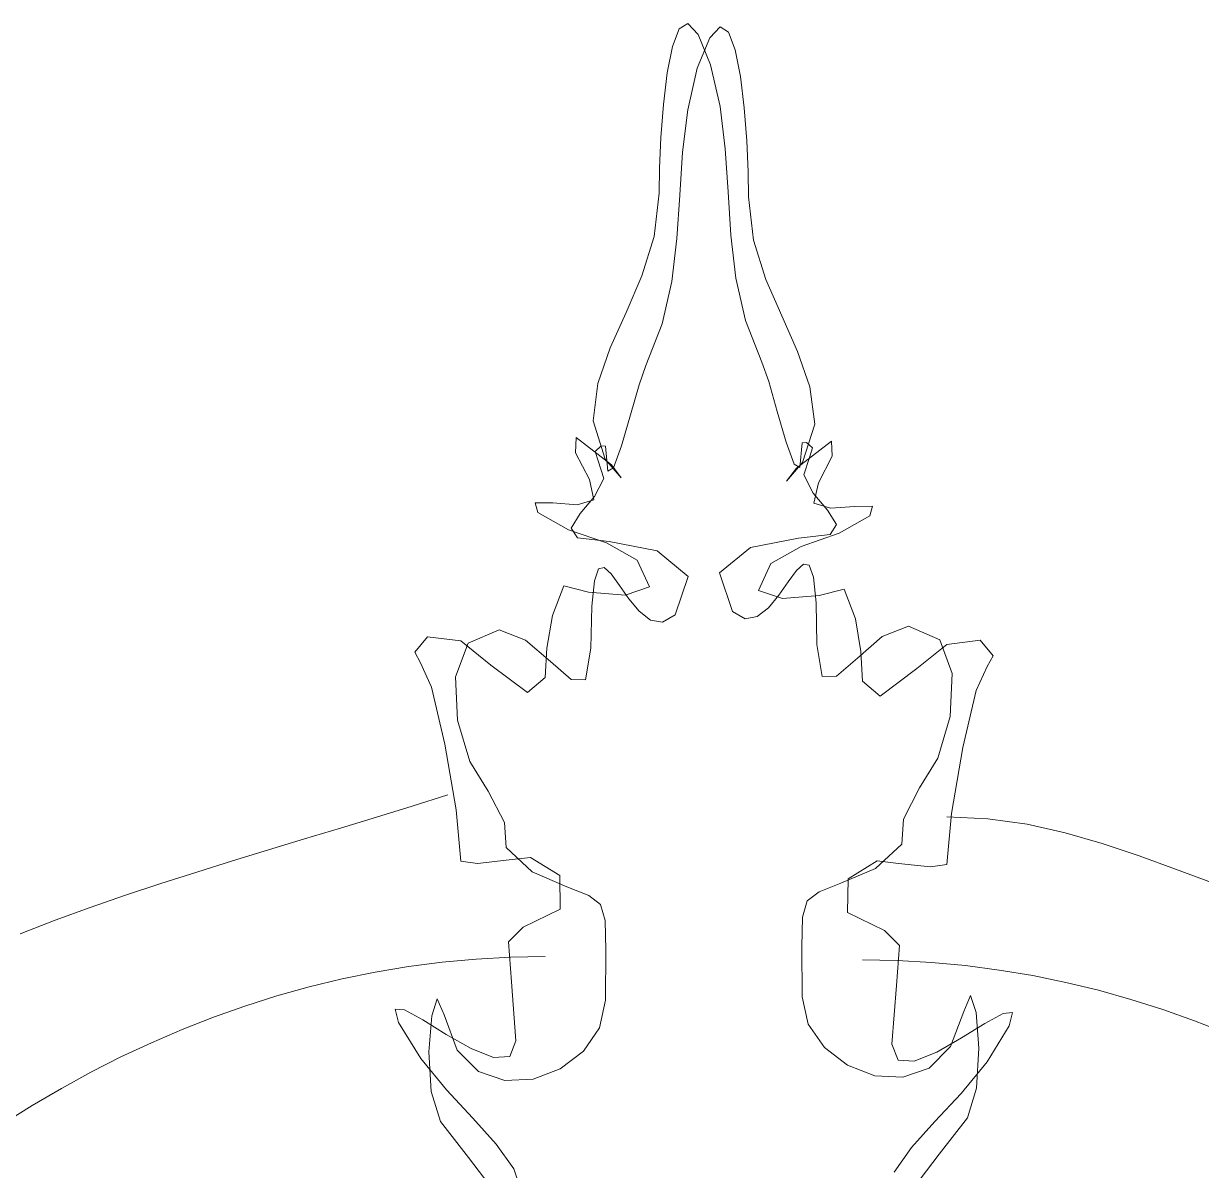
# Model space of a CAD drawing. Header units: centimetres. Extents: x 134057 to 145613, y 5028 to 39996.
# Drawn here: x 135511.4 to 135562.4, y 5461.1 to 5510.8 of the extents above; entities that cross this region are included whole.
import ezdxf

# ---------------------------------------------------------------- set-up
doc = ezdxf.new("R2010")
doc.units = ezdxf.units.CM
doc.layers.add('TEXT', color=3, linetype='Continuous', lineweight=20)

msp = doc.modelspace()

# ---------------------------------------------------------------- linework, layer by layer
at = {"layer": 'TEXT', "color": 2, "linetype": 'Continuous', "lineweight": 9}
for p, q in [((135539.793, 5510.546), (135539.5, 5509.78)), ((135539.793, 5510.546), (135539.5, 5509.78)), ((135540.161, 5510.775), (135539.793, 5510.546)), ((135540.161, 5510.775), (135539.793, 5510.546)), ((135540.611, 5510.308), (135540.161, 5510.775)), ((135540.611, 5510.308), (135540.161, 5510.775)), ((135541.113, 5510.158), (135541.562, 5510.626)), ((135541.113, 5510.158), (135541.562, 5510.626)), ((135541.562, 5510.626), (135541.931, 5510.397)), ((135541.562, 5510.626), (135541.931, 5510.397)), ((135541.931, 5510.397), (135542.224, 5509.63)), ((135541.931, 5510.397), (135542.224, 5509.63)), ((135540.576, 5508.836), (135541.113, 5510.158)), ((135540.576, 5508.836), (135541.113, 5510.158)), ((135541.148, 5508.986), (135540.611, 5510.308)), ((135541.148, 5508.986), (135540.611, 5510.308)), ((135539.5, 5509.78), (135539.274, 5508.634)), ((135539.5, 5509.78), (135539.274, 5508.634)), ((135542.224, 5509.63), (135542.45, 5508.484)), ((135542.224, 5509.63), (135542.45, 5508.484)), ((135540.161, 5507.038), (135540.576, 5508.836)), ((135540.161, 5507.038), (135540.576, 5508.836)), ((135541.563, 5507.188), (135541.148, 5508.986)), ((135541.563, 5507.188), (135541.148, 5508.986)), ((135539.274, 5508.634), (135539.11, 5507.267)), ((135539.274, 5508.634), (135539.11, 5507.267)), ((135542.45, 5508.484), (135542.614, 5507.117)), ((135542.45, 5508.484), (135542.614, 5507.117)), ((135539.11, 5507.267), (135539.001, 5505.837)), ((135539.11, 5507.267), (135539.001, 5505.837)), ((135539.94, 5505.199), (135540.161, 5507.038)), ((135539.94, 5505.199), (135540.161, 5507.038)), ((135541.784, 5505.348), (135541.563, 5507.188)), ((135541.784, 5505.348), (135541.563, 5507.188)), ((135542.614, 5507.117), (135542.723, 5505.687)), ((135542.614, 5507.117), (135542.723, 5505.687)), ((135539.001, 5505.837), (135538.941, 5504.502)), ((135539.001, 5505.837), (135538.941, 5504.502)), ((135541.907, 5503.484), (135541.784, 5505.348)), ((135541.907, 5503.484), (135541.784, 5505.348)), ((135542.723, 5505.687), (135542.783, 5504.353)), ((135542.723, 5505.687), (135542.783, 5504.353)), ((135539.817, 5503.334), (135539.94, 5505.199)), ((135539.817, 5503.334), (135539.94, 5505.199)), ((135538.941, 5504.502), (135538.922, 5503.422)), ((135538.941, 5504.502), (135538.922, 5503.422)), ((135542.783, 5504.353), (135542.802, 5503.272)), ((135542.783, 5504.353), (135542.802, 5503.272)), ((135538.922, 5503.422), (135538.71, 5501.543)), ((135538.922, 5503.422), (135538.71, 5501.543)), ((135539.694, 5501.461), (135539.817, 5503.334)), ((135539.694, 5501.461), (135539.817, 5503.334)), ((135542.03, 5501.611), (135541.907, 5503.484)), ((135542.03, 5501.611), (135541.907, 5503.484)), ((135542.802, 5503.272), (135543.014, 5501.394)), ((135542.802, 5503.272), (135543.014, 5501.394)), ((135538.71, 5501.543), (135538.18, 5499.842)), ((135538.71, 5501.543), (135538.18, 5499.842)), ((135539.473, 5499.596), (135539.694, 5501.461)), ((135539.473, 5499.596), (135539.694, 5501.461)), ((135542.251, 5499.746), (135542.03, 5501.611)), ((135542.251, 5499.746), (135542.03, 5501.611)), ((135543.014, 5501.394), (135543.544, 5499.692)), ((135543.014, 5501.394), (135543.544, 5499.692)), ((135538.18, 5499.842), (135537.491, 5498.255)), ((135538.18, 5499.842), (135537.491, 5498.255)), ((135542.666, 5497.906), (135542.251, 5499.746)), ((135542.666, 5497.906), (135542.251, 5499.746)), ((135543.544, 5499.692), (135544.233, 5498.105)), ((135543.544, 5499.692), (135544.233, 5498.105)), ((135539.058, 5497.757), (135539.473, 5499.596)), ((135539.058, 5497.757), (135539.473, 5499.596)), ((135537.491, 5498.255), (135536.802, 5496.721)), ((135537.491, 5498.255), (135536.802, 5496.721)), ((135544.233, 5498.105), (135544.922, 5496.571)), ((135544.233, 5498.105), (135544.922, 5496.571)), ((135538.35, 5495.959), (135539.058, 5497.757)), ((135538.35, 5495.959), (135539.058, 5497.757)), ((135543.373, 5496.108), (135542.666, 5497.906)), ((135543.373, 5496.108), (135542.666, 5497.906)), ((135536.802, 5496.721), (135536.272, 5495.178)), ((135536.802, 5496.721), (135536.272, 5495.178)), ((135544.922, 5496.571), (135545.452, 5495.028)), ((135544.922, 5496.571), (135545.452, 5495.028)), ((135543.669, 5495.264), (135543.373, 5496.108)), ((135543.669, 5495.264), (135543.373, 5496.108)), ((135538.055, 5495.114), (135538.35, 5495.959)), ((135538.055, 5495.114), (135538.35, 5495.959)), ((135536.272, 5495.178), (135536.06, 5493.565)), ((135536.272, 5495.178), (135536.06, 5493.565)), ((135537.685, 5493.815), (135538.055, 5495.114)), ((135537.685, 5493.815), (135538.055, 5495.114)), ((135544.039, 5493.965), (135543.669, 5495.264)), ((135544.039, 5493.965), (135543.669, 5495.264)), ((135545.452, 5495.028), (135545.664, 5493.415)), ((135545.452, 5495.028), (135545.664, 5493.415)), ((135536.06, 5493.565), (135536.584, 5491.904)), ((135536.06, 5493.565), (135536.584, 5491.904)), ((135537.297, 5492.481), (135537.685, 5493.815)), ((135537.297, 5492.481), (135537.685, 5493.815)), ((135544.427, 5492.631), (135544.039, 5493.965)), ((135544.427, 5492.631), (135544.039, 5493.965)), ((135545.664, 5493.415), (135545.14, 5491.754)), ((135545.664, 5493.415), (135545.14, 5491.754)), ((135535.336, 5492.835), (135535.301, 5492.175)), ((135535.336, 5492.835), (135535.301, 5492.175)), ((135536.855, 5491.657), (135535.336, 5492.835)), ((135536.855, 5491.657), (135535.336, 5492.835)), ((135544.775, 5491.68), (135544.427, 5492.631)), ((135544.775, 5491.68), (135544.427, 5492.631)), ((135544.869, 5491.507), (135546.388, 5492.685)), ((135544.869, 5491.507), (135546.388, 5492.685)), ((135545.122, 5492.611), (135545.026, 5491.534)), ((135545.122, 5492.611), (135545.026, 5491.534)), ((135545.311, 5492.623), (135545.122, 5492.611)), ((135545.311, 5492.623), (135545.122, 5492.611)), ((135545.57, 5492.387), (135545.311, 5492.623)), ((135545.57, 5492.387), (135545.311, 5492.623)), ((135546.388, 5492.685), (135546.423, 5492.025)), ((135546.388, 5492.685), (135546.423, 5492.025)), ((135535.301, 5492.175), (135535.901, 5491.021)), ((135535.301, 5492.175), (135535.901, 5491.021)), ((135536.154, 5492.237), (135536.413, 5492.473)), ((135536.154, 5492.237), (135536.413, 5492.473)), ((135536.284, 5491.825), (135536.154, 5492.237)), ((135536.284, 5491.825), (135536.154, 5492.237)), ((135536.413, 5492.473), (135536.602, 5492.461)), ((135536.413, 5492.473), (135536.602, 5492.461)), ((135536.602, 5492.461), (135536.698, 5491.384)), ((135536.602, 5492.461), (135536.698, 5491.384)), ((135536.949, 5491.531), (135537.297, 5492.481)), ((135536.949, 5491.531), (135537.297, 5492.481)), ((135545.195, 5491.219), (135545.44, 5491.975)), ((135545.195, 5491.219), (135545.44, 5491.975)), ((135545.44, 5491.975), (135545.57, 5492.387)), ((135545.44, 5491.975), (135545.57, 5492.387)), ((135546.423, 5492.025), (135545.823, 5490.871)), ((135546.423, 5492.025), (135545.823, 5490.871)), ((135536.529, 5491.069), (135536.284, 5491.825)), ((135536.529, 5491.069), (135536.284, 5491.825)), ((135536.584, 5491.904), (135537.285, 5491.092)), ((135536.584, 5491.904), (135537.285, 5491.092)), ((135536.698, 5491.384), (135536.949, 5491.531)), ((135536.698, 5491.384), (135536.949, 5491.531)), ((135537.285, 5491.092), (135536.855, 5491.657)), ((135537.285, 5491.092), (135536.855, 5491.657)), ((135545.14, 5491.754), (135544.439, 5490.942)), ((135545.14, 5491.754), (135544.439, 5490.942)), ((135544.439, 5490.942), (135544.869, 5491.507)), ((135544.439, 5490.942), (135544.869, 5491.507)), ((135545.026, 5491.534), (135544.775, 5491.68)), ((135545.026, 5491.534), (135544.775, 5491.68)), ((135535.901, 5491.021), (135536.097, 5490.139)), ((135535.901, 5491.021), (135536.097, 5490.139)), ((135536.125, 5490.282), (135536.529, 5491.069)), ((135536.125, 5490.282), (135536.529, 5491.069)), ((135545.599, 5490.432), (135545.195, 5491.219)), ((135545.599, 5490.432), (135545.195, 5491.219)), ((135545.823, 5490.871), (135545.627, 5489.99)), ((135545.823, 5490.871), (135545.627, 5489.99)), ((135534.322, 5490.002), (135533.556, 5490.014)), ((135533.556, 5490.014), (135533.675, 5489.59)), ((135534.322, 5490.002), (135533.556, 5490.014)), ((135533.556, 5490.014), (135533.675, 5489.59)), ((135535.369, 5489.922), (135534.322, 5490.002)), ((135535.369, 5489.922), (135534.322, 5490.002)), ((135536.097, 5490.139), (135535.369, 5489.922)), ((135536.097, 5490.139), (135535.369, 5489.922)), ((135535.509, 5489.54), (135536.125, 5490.282)), ((135535.509, 5489.54), (135536.125, 5490.282)), ((135546.215, 5489.689), (135545.599, 5490.432)), ((135546.215, 5489.689), (135545.599, 5490.432)), ((135545.627, 5489.99), (135546.354, 5489.772)), ((135545.627, 5489.99), (135546.354, 5489.772)), ((135533.675, 5489.59), (135535, 5488.842)), ((135533.675, 5489.59), (135535, 5488.842)), ((135535.118, 5488.916), (135535.509, 5489.54)), ((135535.118, 5488.916), (135535.509, 5489.54)), ((135546.606, 5489.066), (135546.215, 5489.689)), ((135546.606, 5489.066), (135546.215, 5489.689)), ((135546.354, 5489.772), (135547.402, 5489.852)), ((135546.354, 5489.772), (135547.402, 5489.852)), ((135548.048, 5489.44), (135546.724, 5488.693)), ((135548.048, 5489.44), (135546.724, 5488.693)), ((135547.402, 5489.852), (135548.168, 5489.864)), ((135547.402, 5489.852), (135548.168, 5489.864)), ((135548.168, 5489.864), (135548.048, 5489.44)), ((135548.168, 5489.864), (135548.048, 5489.44)), ((135535.389, 5488.487), (135535.118, 5488.916)), ((135535.389, 5488.487), (135535.118, 5488.916)), ((135546.334, 5488.637), (135546.606, 5489.066)), ((135546.334, 5488.637), (135546.606, 5489.066)), ((135535, 5488.842), (135536.643, 5488.271)), ((135535, 5488.842), (135536.643, 5488.271)), ((135536.761, 5488.327), (135535.389, 5488.487)), ((135536.761, 5488.327), (135535.389, 5488.487)), ((135542.879, 5488.077), (135544.963, 5488.477)), ((135542.879, 5488.077), (135544.963, 5488.477)), ((135544.963, 5488.477), (135546.334, 5488.637)), ((135544.963, 5488.477), (135546.334, 5488.637)), ((135546.724, 5488.693), (135545.081, 5488.121)), ((135546.724, 5488.693), (135545.081, 5488.121)), ((135536.643, 5488.271), (135537.968, 5487.523)), ((135536.643, 5488.271), (135537.968, 5487.523)), ((135538.845, 5487.927), (135536.761, 5488.327)), ((135538.845, 5487.927), (135536.761, 5488.327)), ((135540.188, 5486.82), (135538.845, 5487.927)), ((135540.188, 5486.82), (135538.845, 5487.927)), ((135541.536, 5486.97), (135542.879, 5488.077)), ((135541.536, 5486.97), (135542.879, 5488.077)), ((135545.081, 5488.121), (135543.756, 5487.374)), ((135545.081, 5488.121), (135543.756, 5487.374)), ((135537.968, 5487.523), (135538.5, 5486.366)), ((135537.968, 5487.523), (135538.5, 5486.366)), ((135536.117, 5486.635), (135536.298, 5487.152)), ((135536.117, 5486.635), (135536.298, 5487.152)), ((135536.298, 5487.152), (135536.543, 5487.207)), ((135536.298, 5487.152), (135536.543, 5487.207)), ((135536.543, 5487.207), (135536.847, 5486.926)), ((135536.543, 5487.207), (135536.847, 5486.926)), ((135536.847, 5486.926), (135537.204, 5486.432)), ((135536.847, 5486.926), (135537.204, 5486.432)), ((135542.102, 5485.297), (135541.536, 5486.97)), ((135542.102, 5485.297), (135541.536, 5486.97)), ((135543.756, 5487.374), (135543.224, 5486.216)), ((135543.756, 5487.374), (135543.224, 5486.216)), ((135544.877, 5487.076), (135544.52, 5486.582)), ((135544.877, 5487.076), (135544.52, 5486.582)), ((135545.181, 5487.357), (135544.877, 5487.076)), ((135545.181, 5487.357), (135544.877, 5487.076)), ((135545.426, 5487.301), (135545.181, 5487.357)), ((135545.426, 5487.301), (135545.181, 5487.357)), ((135545.607, 5486.784), (135545.426, 5487.301)), ((135545.607, 5486.784), (135545.426, 5487.301)), ((135534.788, 5486.41), (135534.3, 5485.133)), ((135534.788, 5486.41), (135534.3, 5485.133)), ((135535.866, 5486.137), (135534.788, 5486.41)), ((135535.866, 5486.137), (135534.788, 5486.41)), ((135536.004, 5485.531), (135536.117, 5486.635)), ((135536.004, 5485.531), (135536.117, 5486.635)), ((135537.204, 5486.432), (135537.61, 5485.852)), ((135537.204, 5486.432), (135537.61, 5485.852)), ((135538.5, 5486.366), (135537.451, 5486.013)), ((135538.5, 5486.366), (135537.451, 5486.013)), ((135539.622, 5485.148), (135540.188, 5486.82)), ((135539.622, 5485.148), (135540.188, 5486.82)), ((135544.52, 5486.582), (135544.114, 5486.001)), ((135544.52, 5486.582), (135544.114, 5486.001)), ((135545.72, 5485.681), (135545.607, 5486.784)), ((135545.72, 5485.681), (135545.607, 5486.784)), ((135537.451, 5486.013), (135535.866, 5486.137)), ((135537.451, 5486.013), (135535.866, 5486.137)), ((135537.61, 5485.852), (135538.06, 5485.308)), ((135537.61, 5485.852), (135538.06, 5485.308)), ((135543.224, 5486.216), (135544.273, 5485.863)), ((135543.224, 5486.216), (135544.273, 5485.863)), ((135544.114, 5486.001), (135543.664, 5485.458)), ((135544.114, 5486.001), (135543.664, 5485.458)), ((135544.273, 5485.863), (135545.858, 5485.987)), ((135544.273, 5485.863), (135545.858, 5485.987)), ((135545.858, 5485.987), (135546.936, 5486.261)), ((135545.858, 5485.987), (135546.936, 5486.261)), ((135546.936, 5486.261), (135547.424, 5484.983)), ((135546.936, 5486.261), (135547.424, 5484.983)), ((135535.966, 5483.717), (135536.004, 5485.531)), ((135535.966, 5483.717), (135536.004, 5485.531)), ((135543.664, 5485.458), (135543.175, 5485.076)), ((135543.664, 5485.458), (135543.175, 5485.076)), ((135545.758, 5483.867), (135545.72, 5485.681)), ((135545.758, 5483.867), (135545.72, 5485.681)), ((135534.3, 5485.133), (135534.058, 5483.714)), ((135534.3, 5485.133), (135534.058, 5483.714)), ((135538.06, 5485.308), (135538.549, 5484.926)), ((135538.06, 5485.308), (135538.549, 5484.926)), ((135538.549, 5484.926), (135539.071, 5484.831)), ((135538.549, 5484.926), (135539.071, 5484.831)), ((135539.071, 5484.831), (135539.622, 5485.148)), ((135539.071, 5484.831), (135539.622, 5485.148)), ((135542.653, 5484.981), (135542.102, 5485.297)), ((135542.653, 5484.981), (135542.102, 5485.297)), ((135543.175, 5485.076), (135542.653, 5484.981)), ((135543.175, 5485.076), (135542.653, 5484.981)), ((135547.424, 5484.983), (135547.666, 5483.564)), ((135547.424, 5484.983), (135547.666, 5483.564)), ((135530.644, 5483.922), (135531.991, 5484.512)), ((135530.644, 5483.922), (135531.991, 5484.512)), ((135531.991, 5484.512), (135533.137, 5484.063)), ((135531.991, 5484.512), (135533.137, 5484.063)), ((135549.733, 5484.662), (135548.587, 5484.213)), ((135549.733, 5484.662), (135548.587, 5484.213)), ((135551.08, 5484.071), (135549.733, 5484.662)), ((135551.08, 5484.071), (135549.733, 5484.662)), ((135528.894, 5484.202), (135528.335, 5483.531)), ((135528.894, 5484.202), (135528.335, 5483.531)), ((135530.337, 5484.026), (135528.894, 5484.202)), ((135530.337, 5484.026), (135528.894, 5484.202)), ((135530.106, 5482.462), (135530.644, 5483.922)), ((135530.106, 5482.462), (135530.644, 5483.922)), ((135531.638, 5482.977), (135530.337, 5484.026)), ((135531.638, 5482.977), (135530.337, 5484.026)), ((135533.137, 5484.063), (135534.214, 5483.133)), ((135533.137, 5484.063), (135534.214, 5483.133)), ((135545.988, 5482.484), (135545.758, 5483.867)), ((135545.988, 5482.484), (135545.758, 5483.867)), ((135548.587, 5484.213), (135547.51, 5483.283)), ((135548.587, 5484.213), (135547.51, 5483.283)), ((135550.086, 5482.828), (135551.387, 5483.876)), ((135550.086, 5482.828), (135551.387, 5483.876)), ((135551.618, 5482.611), (135551.08, 5484.071)), ((135551.618, 5482.611), (135551.08, 5484.071)), ((135551.387, 5483.876), (135552.83, 5484.053)), ((135551.387, 5483.876), (135552.83, 5484.053)), ((135552.83, 5484.053), (135553.389, 5483.381)), ((135552.83, 5484.053), (135553.389, 5483.381)), ((135528.335, 5483.531), (135528.588, 5483.072)), ((135528.335, 5483.531), (135528.588, 5483.072)), ((135534.058, 5483.714), (135533.993, 5482.436)), ((135534.058, 5483.714), (135533.993, 5482.436)), ((135535.735, 5482.334), (135535.966, 5483.717)), ((135535.735, 5482.334), (135535.966, 5483.717)), ((135547.666, 5483.564), (135547.731, 5482.286)), ((135547.666, 5483.564), (135547.731, 5482.286)), ((135553.389, 5483.381), (135553.136, 5482.922)), ((135553.389, 5483.381), (135553.136, 5482.922)), ((135528.588, 5483.072), (135529.062, 5482.021)), ((135528.588, 5483.072), (135529.062, 5482.021)), ((135533.222, 5481.788), (135531.638, 5482.977)), ((135533.222, 5481.788), (135531.638, 5482.977)), ((135534.214, 5483.133), (135535.116, 5482.348)), ((135534.214, 5483.133), (135535.116, 5482.348)), ((135547.51, 5483.283), (135546.608, 5482.498)), ((135547.51, 5483.283), (135546.608, 5482.498)), ((135548.502, 5481.638), (135550.086, 5482.828)), ((135548.502, 5481.638), (135550.086, 5482.828)), ((135553.136, 5482.922), (135552.662, 5481.871)), ((135553.136, 5482.922), (135552.662, 5481.871)), ((135530.194, 5480.597), (135530.106, 5482.462)), ((135530.194, 5480.597), (135530.106, 5482.462)), ((135533.993, 5482.436), (135533.222, 5481.788)), ((135533.993, 5482.436), (135533.222, 5481.788)), ((135535.116, 5482.348), (135535.735, 5482.334)), ((135535.116, 5482.348), (135535.735, 5482.334)), ((135546.608, 5482.498), (135545.988, 5482.484)), ((135546.608, 5482.498), (135545.988, 5482.484)), ((135547.731, 5482.286), (135548.502, 5481.638)), ((135547.731, 5482.286), (135548.502, 5481.638)), ((135551.53, 5480.747), (135551.618, 5482.611)), ((135551.53, 5480.747), (135551.618, 5482.611)), ((135529.062, 5482.021), (135529.641, 5479.554)), ((135529.062, 5482.021), (135529.641, 5479.554)), ((135552.662, 5481.871), (135552.083, 5479.404)), ((135552.662, 5481.871), (135552.083, 5479.404)), ((135530.724, 5478.793), (135530.194, 5480.597)), ((135530.724, 5478.793), (135530.194, 5480.597)), ((135551, 5478.943), (135551.53, 5480.747)), ((135551, 5478.943), (135551.53, 5480.747)), ((135529.641, 5479.554), (135530.131, 5476.7)), ((135529.641, 5479.554), (135530.131, 5476.7)), ((135552.083, 5479.404), (135551.593, 5476.55)), ((135552.083, 5479.404), (135551.593, 5476.55)), ((135531.514, 5477.517), (135530.724, 5478.793)), ((135531.514, 5477.517), (135530.724, 5478.793)), ((135550.21, 5477.666), (135551, 5478.943)), ((135550.21, 5477.666), (135551, 5478.943)), ((135529.765, 5477.358), (135528.226, 5476.866)), ((135532.221, 5476.15), (135531.514, 5477.517)), ((135532.221, 5476.15), (135531.514, 5477.517)), ((135549.503, 5476.3), (135550.21, 5477.666)), ((135549.503, 5476.3), (135550.21, 5477.666)), ((135528.226, 5476.866), (135526.678, 5476.386)), ((135530.131, 5476.7), (135530.337, 5474.487)), ((135530.131, 5476.7), (135530.337, 5474.487)), ((135526.678, 5476.386), (135525.124, 5475.912)), ((135549.432, 5475.217), (135549.503, 5476.3)), ((135549.432, 5475.217), (135549.503, 5476.3)), ((135551.593, 5476.55), (135551.387, 5474.337)), ((135551.593, 5476.55), (135551.387, 5474.337)), ((135553.159, 5476.318), (135551.387, 5476.404)), ((135554.862, 5476.078), (135553.159, 5476.318)), ((135525.124, 5475.912), (135523.566, 5475.442)), ((135532.291, 5475.067), (135532.221, 5476.15)), ((135532.291, 5475.067), (135532.221, 5476.15)), ((135556.511, 5475.713), (135554.862, 5476.078)), ((135558.123, 5475.249), (135556.511, 5475.713)), ((135523.566, 5475.442), (135522.006, 5474.971)), ((135548.302, 5474.169), (135549.432, 5475.217)), ((135548.302, 5474.169), (135549.432, 5475.217)), ((135559.714, 5474.714), (135558.123, 5475.249)), ((135522.006, 5474.971), (135520.448, 5474.496)), ((135533.422, 5474.019), (135532.291, 5475.067)), ((135533.422, 5474.019), (135532.291, 5475.067)), ((135532.433, 5474.534), (135533.357, 5474.646)), ((135532.433, 5474.534), (135533.357, 5474.646)), ((135533.357, 5474.646), (135534.617, 5473.862)), ((135533.357, 5474.646), (135534.617, 5473.862)), ((135561.3, 5474.137), (135559.714, 5474.714)), ((135520.448, 5474.496), (135518.893, 5474.012)), ((135530.337, 5474.487), (135531.049, 5474.386)), ((135530.337, 5474.487), (135531.049, 5474.386)), ((135531.049, 5474.386), (135532.433, 5474.534)), ((135531.049, 5474.386), (135532.433, 5474.534)), ((135546.797, 5473.525), (135548.302, 5474.169)), ((135546.797, 5473.525), (135548.302, 5474.169)), ((135548.366, 5474.496), (135547.106, 5473.713)), ((135548.366, 5474.496), (135547.106, 5473.713)), ((135549.291, 5474.384), (135548.366, 5474.496)), ((135549.291, 5474.384), (135548.366, 5474.496)), ((135550.675, 5474.237), (135549.291, 5474.384)), ((135550.675, 5474.237), (135549.291, 5474.384)), ((135551.387, 5474.337), (135550.675, 5474.237)), ((135551.387, 5474.337), (135550.675, 5474.237)), ((135562.898, 5473.545), (135561.3, 5474.137)), ((135518.893, 5474.012), (135517.344, 5473.517)), ((135534.927, 5473.375), (135533.422, 5474.019)), ((135534.927, 5473.375), (135533.422, 5474.019)), ((135534.617, 5473.862), (135534.641, 5472.408)), ((135534.617, 5473.862), (135534.641, 5472.408)), ((135547.106, 5473.713), (135547.083, 5472.258)), ((135547.106, 5473.713), (135547.083, 5472.258)), ((135517.344, 5473.517), (135515.802, 5473.005)), ((135535.871, 5473), (135534.927, 5473.375)), ((135535.871, 5473), (135534.927, 5473.375)), ((135545.341, 5472.758), (135545.852, 5473.15)), ((135545.341, 5472.758), (135545.852, 5473.15)), ((135545.852, 5473.15), (135546.797, 5473.525)), ((135545.852, 5473.15), (135546.797, 5473.525)), ((135515.802, 5473.005), (135514.271, 5472.475)), ((135536.383, 5472.608), (135535.871, 5473)), ((135536.383, 5472.608), (135535.871, 5473)), ((135536.59, 5471.911), (135536.383, 5472.608)), ((135536.59, 5471.911), (135536.383, 5472.608)), ((135545.134, 5472.061), (135545.341, 5472.758)), ((135545.134, 5472.061), (135545.341, 5472.758)), ((135514.271, 5472.475), (135512.753, 5471.921)), ((135534.641, 5472.408), (135533.039, 5471.625)), ((135534.641, 5472.408), (135533.039, 5471.625)), ((135547.083, 5472.258), (135548.684, 5471.475)), ((135547.083, 5472.258), (135548.684, 5471.475)), ((135512.753, 5471.921), (135511.249, 5471.34)), ((135533.039, 5471.625), (135532.392, 5470.983)), ((135533.039, 5471.625), (135532.392, 5470.983)), ((135536.62, 5470.622), (135536.59, 5471.911)), ((135536.62, 5470.622), (135536.59, 5471.911)), ((135545.104, 5470.772), (135545.134, 5472.061)), ((135545.104, 5470.772), (135545.134, 5472.061)), ((135548.684, 5471.475), (135549.332, 5470.833)), ((135548.684, 5471.475), (135549.332, 5470.833)), ((135532.392, 5470.983), (135532.521, 5469.246)), ((135532.392, 5470.983), (135532.521, 5469.246)), ((135536.602, 5468.454), (135536.62, 5470.622)), ((135536.602, 5468.454), (135536.62, 5470.622)), ((135545.122, 5468.604), (135545.104, 5470.772)), ((135545.122, 5468.604), (135545.104, 5470.772)), ((135549.332, 5470.833), (135549.203, 5469.096)), ((135549.332, 5470.833), (135549.203, 5469.096)), ((135528.065, 5469.913), (135529.527, 5470.104)), ((135528.065, 5469.913), (135529.527, 5470.104)), ((135529.527, 5470.104), (135531.002, 5470.242)), ((135529.527, 5470.104), (135531.002, 5470.242)), ((135531.002, 5470.242), (135532.491, 5470.325)), ((135531.002, 5470.242), (135532.491, 5470.325)), ((135532.491, 5470.325), (135533.993, 5470.353)), ((135532.491, 5470.325), (135533.993, 5470.353)), ((135549.233, 5470.175), (135547.731, 5470.203)), ((135549.233, 5470.175), (135547.731, 5470.203)), ((135550.722, 5470.092), (135549.233, 5470.175)), ((135550.722, 5470.092), (135549.233, 5470.175)), ((135552.197, 5469.954), (135550.722, 5470.092)), ((135552.197, 5469.954), (135550.722, 5470.092)), ((135525.186, 5469.378), (135526.618, 5469.671)), ((135525.186, 5469.378), (135526.618, 5469.671)), ((135526.618, 5469.671), (135528.065, 5469.913)), ((135526.618, 5469.671), (135528.065, 5469.913)), ((135553.659, 5469.764), (135552.197, 5469.954)), ((135553.659, 5469.764), (135552.197, 5469.954)), ((135555.106, 5469.521), (135553.659, 5469.764)), ((135555.106, 5469.521), (135553.659, 5469.764)), ((135522.368, 5468.643), (135523.769, 5469.035)), ((135522.368, 5468.643), (135523.769, 5469.035)), ((135523.769, 5469.035), (135525.186, 5469.378)), ((135523.769, 5469.035), (135525.186, 5469.378)), ((135532.521, 5469.246), (135532.721, 5466.696)), ((135532.521, 5469.246), (135532.721, 5466.696)), ((135549.203, 5469.096), (135549.002, 5466.547)), ((135549.203, 5469.096), (135549.002, 5466.547)), ((135556.538, 5469.228), (135555.106, 5469.521)), ((135556.538, 5469.228), (135555.106, 5469.521)), ((135557.954, 5468.885), (135556.538, 5469.228)), ((135557.954, 5468.885), (135556.538, 5469.228)), ((135520.983, 5468.204), (135522.368, 5468.643)), ((135520.983, 5468.204), (135522.368, 5468.643)), ((135529.07, 5467.775), (135529.315, 5468.514)), ((135529.07, 5467.775), (135529.315, 5468.514)), ((135529.315, 5468.514), (135529.606, 5467.819)), ((135529.315, 5468.514), (135529.606, 5467.819)), ((135545.384, 5467.416), (135545.122, 5468.604)), ((135545.384, 5467.416), (135545.122, 5468.604)), ((135552.409, 5468.664), (135552.118, 5467.968)), ((135552.409, 5468.664), (135552.118, 5467.968)), ((135552.654, 5467.925), (135552.409, 5468.664)), ((135552.654, 5467.925), (135552.409, 5468.664)), ((135559.356, 5468.493), (135557.954, 5468.885)), ((135559.356, 5468.493), (135557.954, 5468.885)), ((135519.614, 5467.719), (135520.983, 5468.204)), ((135519.614, 5467.719), (135520.983, 5468.204)), ((135527.892, 5468.038), (135527.487, 5468.07)), ((135527.487, 5468.07), (135527.634, 5467.491)), ((135527.892, 5468.038), (135527.487, 5468.07)), ((135527.487, 5468.07), (135527.634, 5467.491)), ((135528.685, 5467.603), (135527.892, 5468.038)), ((135528.685, 5467.603), (135527.892, 5468.038)), ((135536.34, 5467.266), (135536.602, 5468.454)), ((135536.34, 5467.266), (135536.602, 5468.454)), ((135560.741, 5468.054), (135559.356, 5468.493)), ((135560.741, 5468.054), (135559.356, 5468.493)), ((135562.11, 5467.569), (135560.741, 5468.054)), ((135562.11, 5467.569), (135560.741, 5468.054)), ((135518.262, 5467.189), (135519.614, 5467.719)), ((135518.262, 5467.189), (135519.614, 5467.719)), ((135527.634, 5467.491), (135528.594, 5465.933)), ((135527.634, 5467.491), (135528.594, 5465.933)), ((135529.701, 5466.975), (135528.685, 5467.603)), ((135529.701, 5466.975), (135528.685, 5467.603)), ((135528.954, 5466.227), (135529.07, 5467.775)), ((135528.954, 5466.227), (135529.07, 5467.775)), ((135529.606, 5467.819), (135530.181, 5466.294)), ((135529.606, 5467.819), (135530.181, 5466.294)), ((135552.118, 5467.968), (135551.543, 5466.444)), ((135552.118, 5467.968), (135551.543, 5466.444)), ((135552.77, 5466.377), (135552.654, 5467.925)), ((135552.77, 5466.377), (135552.654, 5467.925)), ((135553.039, 5467.453), (135553.832, 5467.888)), ((135553.039, 5467.453), (135553.832, 5467.888)), ((135553.832, 5467.888), (135554.236, 5467.92)), ((135553.832, 5467.888), (135554.236, 5467.92)), ((135554.236, 5467.92), (135554.09, 5467.342)), ((135554.236, 5467.92), (135554.09, 5467.342)), ((135563.462, 5467.039), (135562.11, 5467.569)), ((135563.462, 5467.039), (135562.11, 5467.569)), ((135516.926, 5466.614), (135518.262, 5467.189)), ((135516.926, 5466.614), (135518.262, 5467.189)), ((135530.776, 5466.361), (135529.701, 5466.975)), ((135530.776, 5466.361), (135529.701, 5466.975)), ((135535.643, 5466.254), (135536.34, 5467.266)), ((135535.643, 5466.254), (135536.34, 5467.266)), ((135546.081, 5466.403), (135545.384, 5467.416)), ((135546.081, 5466.403), (135545.384, 5467.416)), ((135552.023, 5466.825), (135553.039, 5467.453)), ((135552.023, 5466.825), (135553.039, 5467.453)), ((135554.09, 5467.342), (135553.129, 5465.784)), ((135554.09, 5467.342), (135553.129, 5465.784)), ((135515.609, 5465.997), (135516.926, 5466.614)), ((135515.609, 5465.997), (135516.926, 5466.614)), ((135532.721, 5466.696), (135532.451, 5466.013)), ((135532.721, 5466.696), (135532.451, 5466.013)), ((135549.002, 5466.547), (135549.273, 5465.864)), ((135549.002, 5466.547), (135549.273, 5465.864)), ((135550.947, 5466.211), (135552.023, 5466.825)), ((135550.947, 5466.211), (135552.023, 5466.825)), ((135514.309, 5465.338), (135515.609, 5465.997)), ((135514.309, 5465.338), (135515.609, 5465.997)), ((135529.052, 5464.496), (135528.954, 5466.227)), ((135529.052, 5464.496), (135528.954, 5466.227)), ((135530.181, 5466.294), (135531.102, 5465.369)), ((135530.181, 5466.294), (135531.102, 5465.369)), ((135531.748, 5465.971), (135530.776, 5466.361)), ((135531.748, 5465.971), (135530.776, 5466.361)), ((135532.451, 5466.013), (135531.748, 5465.971)), ((135532.451, 5466.013), (135531.748, 5465.971)), ((135534.64, 5465.487), (135535.643, 5466.254)), ((135534.64, 5465.487), (135535.643, 5466.254)), ((135547.084, 5465.636), (135546.081, 5466.403)), ((135547.084, 5465.636), (135546.081, 5466.403)), ((135549.976, 5465.821), (135550.947, 5466.211)), ((135549.976, 5465.821), (135550.947, 5466.211)), ((135551.543, 5466.444), (135550.622, 5465.519)), ((135551.543, 5466.444), (135550.622, 5465.519)), ((135552.672, 5464.646), (135552.77, 5466.377)), ((135552.672, 5464.646), (135552.77, 5466.377)), ((135528.594, 5465.933), (135529.713, 5464.567)), ((135528.594, 5465.933), (135529.713, 5464.567)), ((135533.462, 5465.036), (135534.64, 5465.487)), ((135533.462, 5465.036), (135534.64, 5465.487)), ((135548.262, 5465.186), (135547.084, 5465.636)), ((135548.262, 5465.186), (135547.084, 5465.636)), ((135549.273, 5465.864), (135549.976, 5465.821)), ((135549.273, 5465.864), (135549.976, 5465.821)), ((135550.622, 5465.519), (135549.485, 5465.123)), ((135550.622, 5465.519), (135549.485, 5465.123)), ((135553.129, 5465.784), (135552.011, 5464.418)), ((135553.129, 5465.784), (135552.011, 5464.418)), ((135513.027, 5464.638), (135514.309, 5465.338)), ((135513.027, 5464.638), (135514.309, 5465.338)), ((135531.102, 5465.369), (135532.239, 5464.974)), ((135531.102, 5465.369), (135532.239, 5464.974)), ((135532.239, 5464.974), (135533.462, 5465.036)), ((135532.239, 5464.974), (135533.462, 5465.036)), ((135549.485, 5465.123), (135548.262, 5465.186)), ((135549.485, 5465.123), (135548.262, 5465.186)), ((135511.764, 5463.899), (135513.027, 5464.638)), ((135511.764, 5463.899), (135513.027, 5464.638)), ((135529.447, 5463.208), (135529.052, 5464.496)), ((135529.447, 5463.208), (135529.052, 5464.496)), ((135529.713, 5464.567), (135530.851, 5463.347)), ((135529.713, 5464.567), (135530.851, 5463.347)), ((135552.276, 5463.358), (135552.672, 5464.646)), ((135552.276, 5463.358), (135552.672, 5464.646)), ((135552.011, 5464.418), (135550.873, 5463.197)), ((135552.011, 5464.418), (135550.873, 5463.197)), ((135510.52, 5463.121), (135511.764, 5463.899)), ((135510.52, 5463.121), (135511.764, 5463.899)), ((135530.662, 5461.638), (135529.447, 5463.208)), ((135530.662, 5461.638), (135529.447, 5463.208)), ((135530.851, 5463.347), (135531.867, 5462.225)), ((135530.851, 5463.347), (135531.867, 5462.225)), ((135550.873, 5463.197), (135549.857, 5462.075)), ((135550.873, 5463.197), (135549.857, 5462.075)), ((135551.062, 5461.788), (135552.276, 5463.358)), ((135551.062, 5461.788), (135552.276, 5463.358)), ((135531.867, 5462.225), (135532.622, 5461.155)), ((135531.867, 5462.225), (135532.622, 5461.155)), ((135549.857, 5462.075), (135549.101, 5461.005)), ((135549.857, 5462.075), (135549.101, 5461.005)), ((135531.773, 5460.187), (135530.662, 5461.638)), ((135531.773, 5460.187), (135530.662, 5461.638)), ((135549.951, 5460.337), (135551.062, 5461.788)), ((135549.951, 5460.337), (135551.062, 5461.788)), ((135532.622, 5461.155), (135532.977, 5460.091)), ((135532.622, 5461.155), (135532.977, 5460.091))]:
    msp.add_line(p, q, dxfattribs=at)

doc.saveas('drawing.dxf')
